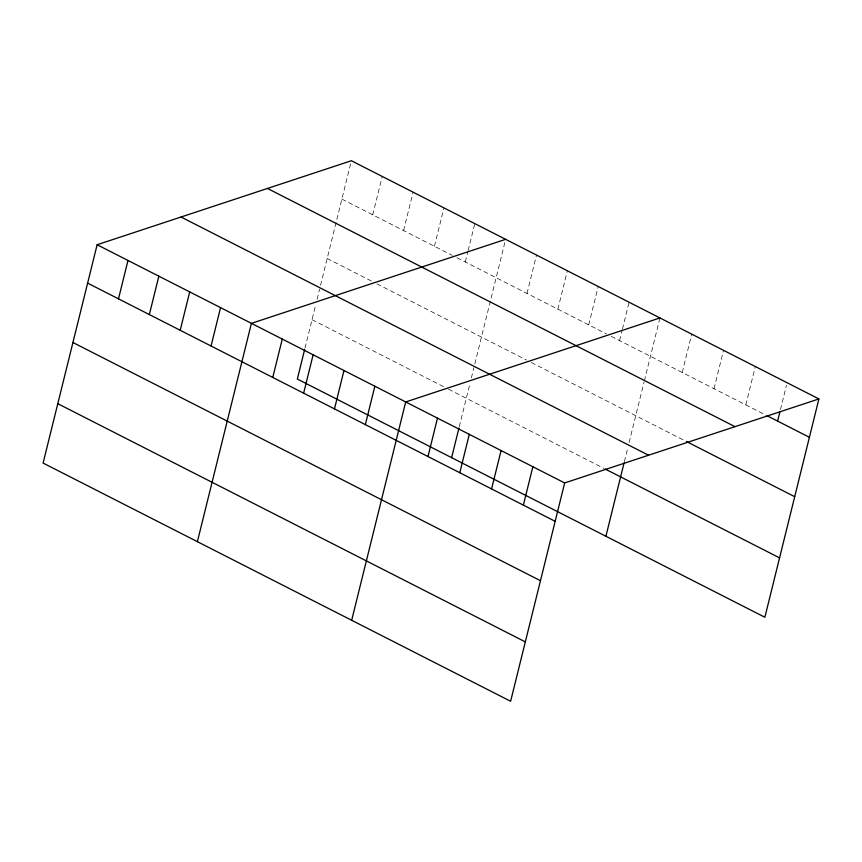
<?xml version="1.0" encoding="UTF-8"?>
<svg xmlns="http://www.w3.org/2000/svg" width="862" height="862" viewBox="0 0 862 862"><rect width="100%" height="100%" fill="white"/><g stroke="black" fill="none" stroke-linecap="round" stroke-linejoin="round"><path stroke-width="0.65" stroke-dasharray="4.31 3.23" d="M305.008 348.065L315.815 304.372M317.087 299.276L319.608 289.082M320.556 285.257L351.373 160.731M372.729 214.832L382.222 176.451M403.588 230.553L413.081 192.172M434.437 246.273L443.941 207.893M465.297 261.994L467.829 251.758M468.152 250.476L474.8 223.614M459.295 426.679L470.102 382.987M471.363 377.879L473.895 367.686M474.833 363.861L505.649 239.334M527.016 293.436L536.509 255.055M557.876 309.156L567.368 270.776M588.724 324.877L598.228 286.507M619.584 340.598L622.116 330.361M622.439 329.09L629.077 302.228M624.39 461.59L627.859 447.572M629.12 442.465L644.054 382.135M644.377 380.842L659.936 317.949M682.23 372.513L691.733 334.144M714.027 388.719L723.52 350.338M745.824 404.914L755.317 366.533M780.455 409.601L786.478 385.292M341.869 199.111L452.248 255.346M456.989 257.76L606.536 333.95M611.277 336.363L765.833 415.107M327.172 258.492L372.276 281.465M377.017 283.889L526.563 360.068M531.304 362.493L685.204 440.902M312.033 319.673L443.768 386.79M448.52 389.204L603.993 468.422"/><path stroke-width="1.29" d="M818.9 398.934L351.373 160.731L97.126 244.743L43.1 463.066L510.627 701.269L564.664 482.946L818.9 398.934L764.874 617.257L297.336 379.054L304.685 349.358M118.493 298.845L127.985 260.464M149.341 314.565L158.845 276.185M180.201 330.286L189.705 291.906M211.061 346.007L220.553 307.637M197.387 541.67L251.413 323.358L505.649 239.334M272.769 377.448L282.273 339.078M303.629 393.169L313.132 354.799M334.488 408.89L343.981 370.52M365.348 424.61L374.841 386.241M351.674 620.284L405.7 401.961L659.936 317.949M427.994 456.537L437.487 418.156M451.623 457.657L458.972 427.972M459.791 472.732L469.284 434.351M491.577 488.926L501.081 450.557M523.374 505.121L532.867 466.751M605.911 536.261L624.077 462.862M777.61 421.109L779.83 412.155M767.018 415.71L809.407 437.303M267.468 188.455L735.006 426.658M686.378 441.495L794.71 496.695M181.031 217.019L648.558 455.222M605.178 469.025L779.571 557.876M97.126 244.743L564.664 482.946M87.633 283.124L555.16 521.327M72.936 342.505L540.463 580.708M57.797 403.685L525.324 641.888"/></g></svg>
